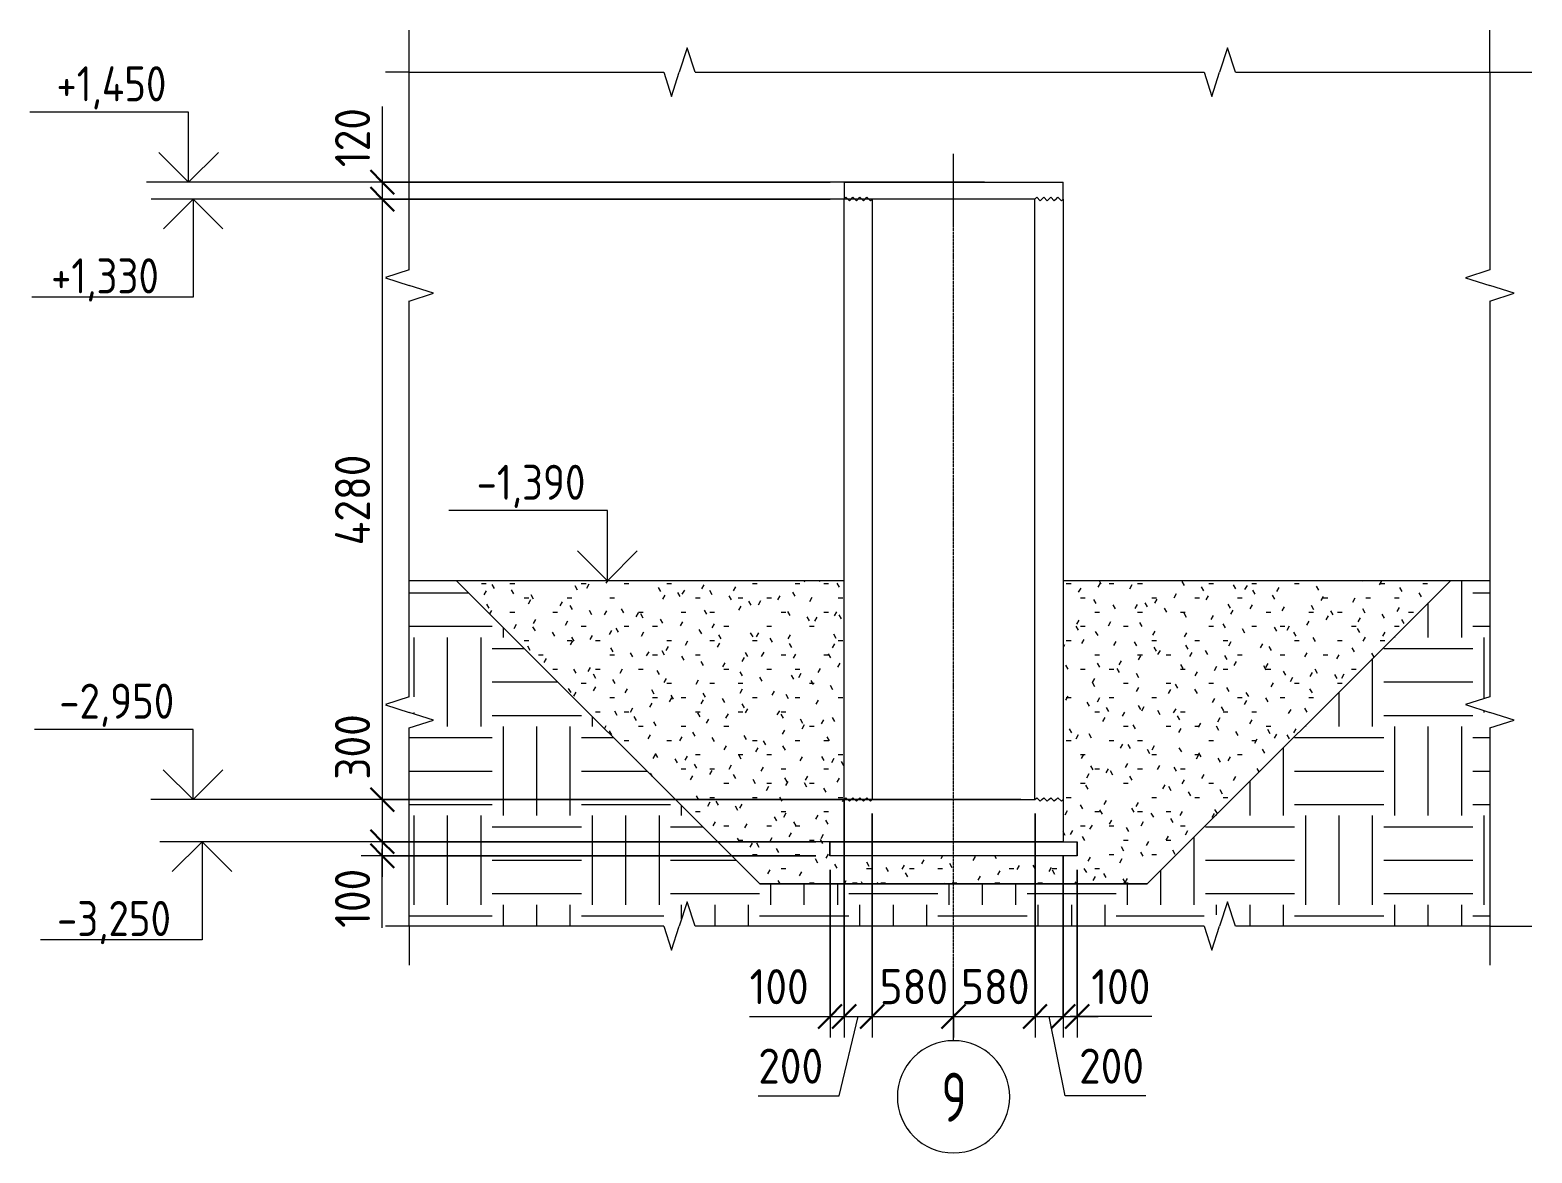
# Model space of a CAD drawing. Header units: millimetres. Extents: x 27196 to 80378, y -5588 to 34882.
# Drawn here: x 40064 to 50762, y -5468 to 2535 of the extents above; entities that cross this region are included whole.
import ezdxf

# ---------------------------------------------------------------- set-up
doc = ezdxf.new("R2010")
doc.units = ezdxf.units.MM
doc.linetypes.add('02 Штрихпунктирная _20 мм_', pattern=[25, 20, -2.5, 0, -2.5])
for name, color, linetype, lineweight in [('AA_Dim', 7, 'Continuous', 9), ('AA_Dim-100', 7, 'Continuous', 9), ('AA_Linii', 7, 'Continuous', 9), ('AA_Oformlenie', 7, 'Continuous', 9), ('AA_Vinoska', 7, 'Continuous', 9), ('AA_Visotnaya otmetka', 7, 'Continuous', 9), ('AF_Perekritie_Опалубка', 253, 'Continuous', 18), ('AF_Pokritie', 7, 'Continuous', 9), ('AF_Stena_Опалубка', 253, 'Continuous', 18), ('KR_Fundament', 7, 'Continuous', 18), ('Оси', 7, 'Continuous', 9)]:
    doc.layers.add(name, color=color, linetype=linetype, lineweight=lineweight)
doc.styles.add('ISOCPEUR', font='isocpeur.ttf', dxfattribs={"width": 0.7, "height": 350})
doc.styles.add('ISOCPEUR_1', font='isocpeur.ttf', dxfattribs={"width": 0.9, "height": 250})
doc.styles.add('ISOCPEUR_3', font='isocpeur.ttf', dxfattribs={"width": 0.85, "height": 250})
doc.dimstyles.new('00_Точн_3_знака__прозр_', dxfattribs={"dimscale": 304.8, "dimtxt": 248.995294, "dimasz": 0.557743, "dimexe": 0.492126, "dimexo": 0.328084, "dimgap": 0.032808, "dimtad": 1, "dimdec": 3, "dimrnd": 0.001, "dimdsep": 46, "dimtxsty": 'ISOCPEUR_1', "dimblk1": 'OBLIQUE', "dimblk2": 'OBLIQUE', "dimsah": 1, "dimcen": 0.09, "dimdle": 0.492126, "dimazin": 0, "dimtfac": 1, "dimtdec": 4, "dimtix": 1, "dimtmove": 1, "dimatfit": 3, "dimfxl": 1, "dimtvp": 1, "dimtolj": 1, "dimtzin": 0, "dimlwd": 18, "dimlwe": 18, "dimarcsym": 2})
doc.dimstyles.new('00_Точн_3_знака__прозр__1', dxfattribs={"dimscale": 304.8, "dimtxt": 248.995294, "dimasz": 0.557743, "dimexe": 0.492126, "dimexo": 0.328084, "dimgap": 0.032808, "dimtad": 1, "dimdec": 3, "dimrnd": 0.001, "dimdsep": 46, "dimtxsty": 'ISOCPEUR_1', "dimblk1": 'OBLIQUE', "dimblk2": 'OBLIQUE', "dimsah": 1, "dimcen": 0.09, "dimdle": 0.492126, "dimazin": 0, "dimtfac": 1, "dimtdec": 4, "dimtix": 1, "dimtmove": 0, "dimatfit": 3, "dimfxl": 1, "dimtvp": 1, "dimtolj": 1, "dimtzin": 0, "dimlwd": 18, "dimlwe": 18, "dimarcsym": 2})

# ---------------------------------------------------------------- blocks, each defined once
blk = doc.blocks.new('Последовательность узлов - 3мм масшт20 маскировка-904226-1-1 Опалубка')
at = {"layer": 'AA_Oformlenie'}
for p, q in [((32585, 1330), (32598, 1343)), ((32623, 1318), (32598, 1343)), ((32635, 1330), (32623, 1318)), ((32635, 1330), (32648, 1343)), ((32673, 1318), (32648, 1343)), ((32685, 1330), (32673, 1318)), ((32685, 1330), (32698, 1343)), ((32723, 1318), (32698, 1343)), ((32735, 1330), (32723, 1318)), ((32735, 1330), (32748, 1343)), ((32773, 1318), (32748, 1343)), ((32785, 1330), (32773, 1318))]:
    blk.add_line(p, q, dxfattribs=at)
blk = doc.blocks.new('011_Прямоугольник обрыва _ЭлУзла_ - 011_Прямоугольник обрыва _ЭлУзла_-4150261-1-1 Опалубка')
at = {"layer": 'AA_Oformlenie'}
for p, q in [((28127, 826), (28127, 2235)), ((28127, 2235), (29942, 2235)), ((30164, 2235), (33791, 2235)), ((34013, 2235), (35825, 2235)), ((35825, 2235), (35825, 826)), ((28127, -2217), (28127, 604)), ((35825, 604), (35825, -2217)), ((28127, -3851), (28127, -2439)), ((35825, -2439), (35825, -3851)), ((29942, -3851), (28127, -3851)), ((33791, -3851), (30164, -3851)), ((35825, -3851), (34013, -3851))]:
    blk.add_line(p, q, dxfattribs=at)
blk = doc.blocks.new('Ось сетки - d_4мм-2765513-1-1 Опалубка')
at = {"layer": 'Оси'}
for start, end in [(0, 180), (0, 180), (180, 360), (180, 360)]:
    blk.add_arc((32005, -5068), 400, start, end, dxfattribs=at)
blk = doc.blocks.new('Высотные отметки - Стрелка вверх-400292-1-1 Опалубка')
at = {"layer": 'AA_Vinoska'}
for p, q in [((29540, -890), (28410, -890)), ((29540, -1390), (29540, -890)), ((29540, -1390), (29328, -1178)), ((29540, -1390), (29752, -1178)), ((29840, -1390), (29240, -1390))]:
    blk.add_line(p, q, dxfattribs=at)
blk = doc.blocks.new('DIMBLOCK14-1-1 Опалубка')
at = {"layer": 'AA_Dim-100', "lineweight": 18}
for p, q in [((42573, 1989), (42573, 1458)), ((42573, 1600), (42573, 1330)), ((45762, 1450), (42423, 1450)), ((42573, 1458), (42573, 1390)), ((42573, 1450), (45762, 1450)), ((45762, 1330), (42423, 1330)), ((42573, 1330), (45762, 1330))]:
    blk.add_line(p, q, dxfattribs=at)
at = {"layer": 'AA_Dim-100', "lineweight": 30}
for p, q in [((42573, 1450), (42488, 1535)), ((42573, 1330), (42488, 1415)), ((42573, 1450), (42658, 1365)), ((42573, 1330), (42658, 1245))]:
    blk.add_line(p, q, dxfattribs=at)
at = {"layer": 'AA_Dim-100', "color": 0, "lineweight": 18, "insert": (42236, 1558), "char_height": 250, "width": 517.14, "attachment_point": 1, "rotation": 90, "line_spacing_factor": 1.149209, "style": 'ISOCPEUR_1'}
blk.add_mtext('120', dxfattribs=at)
blk = doc.blocks.new('_Oblique')
at = {"color": 0, "linetype": 'ByBlock', "lineweight": -2}
blk.add_line((-0.5, -0.5), (0.5, 0.5), dxfattribs=at)
blk = doc.blocks.new('DIMBLOCK15-1-1 Опалубка')
at = {"layer": 'AA_Dim-100', "lineweight": 30}
for p, q in [((42573, 1330), (42488, 1415)), ((42573, 1330), (42658, 1245)), ((42573, -2950), (42488, -2865)), ((42573, -2950), (42658, -3035))]:
    blk.add_line(p, q, dxfattribs=at)
at = {"layer": 'AA_Dim-100', "lineweight": 18}
for p, q in [((45762, 1330), (42423, 1330)), ((42573, 1330), (42573, -2950)), ((42573, 1330), (45762, 1330)), ((47122, -2950), (42423, -2950)), ((42573, -2950), (47122, -2950))]:
    blk.add_line(p, q, dxfattribs=at)
at = {"layer": 'AA_Dim-100', "color": 0, "lineweight": 18, "insert": (42236, -1138), "char_height": 250, "width": 787.21, "attachment_point": 1, "rotation": 90, "line_spacing_factor": 1.149209, "style": 'ISOCPEUR_1'}
blk.add_mtext('4280', dxfattribs=at)
blk = doc.blocks.new('DIMBLOCK16-1-1 Опалубка')
at = {"layer": 'AA_Dim-100', "lineweight": 18}
for p, q in [((42573, -2334), (42573, -2908)), ((47122, -2950), (42423, -2950)), ((42573, -2908), (42573, -3100)), ((42573, -2950), (42573, -3250)), ((42573, -2950), (47122, -2950)), ((45662, -3250), (42423, -3250)), ((42573, -3250), (45662, -3250))]:
    blk.add_line(p, q, dxfattribs=at)
at = {"layer": 'AA_Dim-100', "lineweight": 30}
for p, q in [((42573, -2950), (42488, -2865)), ((42573, -2950), (42658, -3035)), ((42573, -3250), (42488, -3165)), ((42573, -3250), (42658, -3335))]:
    blk.add_line(p, q, dxfattribs=at)
at = {"layer": 'AA_Dim-100', "color": 0, "lineweight": 18, "insert": (42236, -2808), "char_height": 250, "width": 568.86, "attachment_point": 1, "rotation": 90, "line_spacing_factor": 1.149209, "style": 'ISOCPEUR_1'}
blk.add_mtext('300', dxfattribs=at)
blk = doc.blocks.new('DIMBLOCK17-1-1 Опалубка')
at = {"layer": 'AA_Dim-100', "lineweight": 30}
for p, q in [((42573, -3250), (42488, -3165)), ((42573, -3350), (42488, -3265)), ((42573, -3250), (42658, -3335)), ((42573, -3350), (42658, -3435))]:
    blk.add_line(p, q, dxfattribs=at)
at = {"layer": 'AA_Dim-100', "lineweight": 18}
for p, q in [((45662, -3250), (42423, -3250)), ((42573, -3250), (42573, -3500)), ((42573, -3250), (45662, -3250)), ((42573, -3333), (42573, -3300)), ((45662, -3350), (42423, -3350)), ((42573, -3864), (42573, -3333)), ((42573, -3350), (45662, -3350))]:
    blk.add_line(p, q, dxfattribs=at)
at = {"layer": 'AA_Dim-100', "color": 0, "lineweight": 18, "insert": (42236, -3864), "char_height": 250, "width": 517.14, "attachment_point": 1, "rotation": 90, "line_spacing_factor": 1.149209, "style": 'ISOCPEUR_1'}
blk.add_mtext('100', dxfattribs=at)
blk = doc.blocks.new('DIMBLOCK18-1-1 Опалубка')
at = {"layer": 'AA_Dim-100', "lineweight": 18}
for p, q in [((45862, -3050), (45862, -4645)), ((45862, -4495), (45862, -3050)), ((45762, -3450), (45762, -4645)), ((45762, -4495), (45762, -3450)), ((45189, -4495), (45720, -4495)), ((45612, -4495), (45862, -4495)), ((45720, -4495), (45812, -4495))]:
    blk.add_line(p, q, dxfattribs=at)
at = {"layer": 'AA_Dim-100', "lineweight": 30}
for p, q in [((45762, -4495), (45847, -4410)), ((45862, -4495), (45947, -4410)), ((45762, -4495), (45677, -4580)), ((45862, -4495), (45777, -4580))]:
    blk.add_line(p, q, dxfattribs=at)
at = {"layer": 'AA_Dim-100', "color": 0, "lineweight": 18, "insert": (45189, -4158), "char_height": 250, "width": 517.14, "attachment_point": 1, "line_spacing_factor": 1.149209, "style": 'ISOCPEUR_1'}
blk.add_mtext('100', dxfattribs=at)
blk = doc.blocks.new('DIMBLOCK19-1-1 Опалубка')
at = {"layer": 'AA_Dim-100', "lineweight": 18}
for p, q in [((45862, -3050), (45862, -4645)), ((45862, -4495), (45862, -3050)), ((46062, -3050), (46062, -4645)), ((46062, -4495), (46062, -3050)), ((45826, -5061), (45962, -4495)), ((45862, -4495), (46062, -4495)), ((45251, -5061), (45826, -5061))]:
    blk.add_line(p, q, dxfattribs=at)
at = {"layer": 'AA_Dim-100', "lineweight": 30}
for p, q in [((45862, -4495), (45947, -4410)), ((46062, -4495), (46147, -4410)), ((45862, -4495), (45777, -4580)), ((46062, -4495), (45977, -4580))]:
    blk.add_line(p, q, dxfattribs=at)
at = {"layer": 'AA_Dim-100', "color": 0, "lineweight": 18, "insert": (45251, -4724), "char_height": 250, "width": 568.86, "attachment_point": 1, "line_spacing_factor": 1.149209, "style": 'ISOCPEUR_1'}
blk.add_mtext('200', dxfattribs=at)
blk = doc.blocks.new('DIMBLOCK20-1-1 Опалубка')
at = {"layer": 'AA_Dim-100', "lineweight": 18}
for p, q in [((46062, -3050), (46062, -4645)), ((46062, -4495), (46062, -3050)), ((46642, -4474), (46642, -4645)), ((46642, -4495), (46642, -4474)), ((46062, -4495), (46642, -4495))]:
    blk.add_line(p, q, dxfattribs=at)
at = {"layer": 'AA_Dim-100', "lineweight": 30}
for p, q in [((46062, -4495), (46147, -4410)), ((46642, -4495), (46727, -4410)), ((46062, -4495), (45977, -4580)), ((46642, -4495), (46557, -4580))]:
    blk.add_line(p, q, dxfattribs=at)
at = {"layer": 'AA_Dim-100', "color": 0, "lineweight": 18, "insert": (46115, -4158), "char_height": 250, "width": 568.86, "attachment_point": 1, "line_spacing_factor": 1.149209, "style": 'ISOCPEUR_1'}
blk.add_mtext('580', dxfattribs=at)
blk = doc.blocks.new('DIMBLOCK21-1-1 Опалубка')
at = {"layer": 'AA_Dim-100', "lineweight": 18}
for p, q in [((47222, -3050), (47222, -4645)), ((47222, -4495), (47222, -3050)), ((46642, -4474), (46642, -4645)), ((46642, -4495), (46642, -4474)), ((46642, -4495), (47222, -4495))]:
    blk.add_line(p, q, dxfattribs=at)
at = {"layer": 'AA_Dim-100', "lineweight": 30}
for p, q in [((46642, -4495), (46727, -4410)), ((47222, -4495), (47307, -4410)), ((46642, -4495), (46557, -4580)), ((47222, -4495), (47137, -4580))]:
    blk.add_line(p, q, dxfattribs=at)
at = {"layer": 'AA_Dim-100', "color": 0, "lineweight": 18, "insert": (46695, -4158), "char_height": 250, "width": 568.86, "attachment_point": 1, "line_spacing_factor": 1.149209, "style": 'ISOCPEUR_1'}
blk.add_mtext('580', dxfattribs=at)
blk = doc.blocks.new('DIMBLOCK22-1-1 Опалубка')
at = {"layer": 'AA_Dim-100', "lineweight": 18}
for p, q in [((47222, -3050), (47222, -4645)), ((47222, -4495), (47222, -3050)), ((47422, -3350), (47422, -4645)), ((47422, -4495), (47422, -3350)), ((47222, -4495), (47422, -4495)), ((47436, -5061), (47322, -4495)), ((48011, -5061), (47436, -5061))]:
    blk.add_line(p, q, dxfattribs=at)
at = {"layer": 'AA_Dim-100', "lineweight": 30}
for p, q in [((47222, -4495), (47307, -4410)), ((47422, -4495), (47507, -4410)), ((47222, -4495), (47137, -4580)), ((47422, -4495), (47337, -4580))]:
    blk.add_line(p, q, dxfattribs=at)
at = {"layer": 'AA_Dim-100', "color": 0, "lineweight": 18, "insert": (47536, -4724), "char_height": 250, "width": 568.86, "attachment_point": 1, "line_spacing_factor": 1.149209, "style": 'ISOCPEUR_1'}
blk.add_mtext('200', dxfattribs=at)
blk = doc.blocks.new('DIMBLOCK23-1-1 Опалубка')
at = {"layer": 'AA_Dim-100', "lineweight": 18}
for p, q in [((47422, -3350), (47422, -4645)), ((47422, -4495), (47422, -3350)), ((47522, -3450), (47522, -4645)), ((47522, -4495), (47522, -3450)), ((47422, -4495), (47672, -4495)), ((47523, -4495), (47472, -4495)), ((48054, -4495), (47523, -4495))]:
    blk.add_line(p, q, dxfattribs=at)
at = {"layer": 'AA_Dim-100', "lineweight": 30}
for p, q in [((47422, -4495), (47507, -4410)), ((47522, -4495), (47607, -4410)), ((47422, -4495), (47337, -4580)), ((47522, -4495), (47437, -4580))]:
    blk.add_line(p, q, dxfattribs=at)
at = {"layer": 'AA_Dim-100', "color": 0, "lineweight": 18, "insert": (47623, -4158), "char_height": 250, "width": 517.14, "attachment_point": 1, "line_spacing_factor": 1.149209, "style": 'ISOCPEUR_1'}
blk.add_mtext('100', dxfattribs=at)
blk = doc.blocks.new('Высотные отметки - Стрелка вниз высокая-400290-1-1 Опалубка')
at = {"layer": 'AA_Vinoska'}
for p, q in [((26953, -3250), (26353, -3250)), ((26653, -3250), (26441, -3462)), ((26653, -3250), (26653, -3950)), ((26653, -3250), (26865, -3462)), ((26653, -3950), (25503, -3950))]:
    blk.add_line(p, q, dxfattribs=at)

msp = doc.modelspace()

# ---------------------------------------------------------------- hatches: boundary and pattern name
at = {"layer": 'AA_Oformlenie'}
h = msp.add_hatch(dxfattribs=at)
h.set_pattern_fill('FP_4', color=250, style=0, pattern_type=2)
h.set_pattern_definition([(0, (43990.26, 825), (635, 635), [635, -635]), (0, (43990.26, 1063.1), (635, 635), [635, -635]), (0, (43990.26, 1301.25), (635, 635), [635, -635]), (90, (44069.63, 1380.6), (-635, 635), [635, -635]), (90, (44307.76, 1380.6), (-635, 635), [635, -635]), (90, (44545.9, 1380.6), (-635, 635), [635, -635])])
h.paths.add_polyline_path([(44578.2973, -3850.7799), (44578.2973, -3770.4691), (44688.2973, -3770.4691), (44688.2973, -3850.7799), (44744.606, -3677.4797), (44800.9146, -3850.7799), (48427.1495, -3850.7799), (48427.1495, -3770.4691), (48537.1495, -3770.4691), (48537.1495, -3850.7799), (48593.4582, -3677.4797), (48649.7668, -3850.7799), (50461.5756, -3850.7799), (50461.5756, -2439.335), (50381.2647, -2439.335), (50381.2647, -2329.335), (50461.5756, -2329.335), (50288.2753, -2273.0263), (50461.5756, -2216.7176), (50461.5756, -1390), (50181.5756, -1390), (48021.5756, -3550), (45261.5756, -3550), (43101.5756, -1390), (42763.8712, -1390), (42763.8712, -2216.7176), (42842.3766, -2216.7176), (42842.3766, -2329.335), (42763.8712, -2329.335), (42937.0763, -2384.335), (42763.8712, -2439.335), (42763.8712, -3850.7799), (43556.1663, -3850.7799)])
h = msp.add_hatch(dxfattribs=at)
h.set_pattern_fill('FP_3', color=250, style=0, pattern_type=2)
h.set_pattern_definition([(0, (43990.26, 825), (406.4, 101.6), [33.528, -271.272, 33.528, -271.272, -1625.6]), (0, (43990.26, 825), (406.4, 101.6), [-609.6, 33.528, -576.072, 33.528, -271.272, -711.2]), (0, (43990.26, 825), (406.4, 101.6), [-1524, 33.528, -169.672, 33.528, -474.472]), (120, (44142.66, 875.8), (-291.1882, 301.1527), [33.528, -271.272, 33.528, -271.272, -1625.6]), (120, (44142.66, 875.8), (-291.1882, 301.1527), [-609.6, 33.528, -576.072, 33.528, -271.272, -711.2]), (120, (44142.66, 875.8), (-291.1882, 301.1527), [-1524, 33.528, -169.672, 33.528, -474.472]), (240, (44193.46, 1079), (-115.2118, -402.7527), [33.528, -271.272, 33.528, -271.272, -1625.6]), (240, (44193.46, 1079), (-115.2118, -402.7527), [-609.6, 33.528, -576.072, 33.528, -271.272, -711.2]), (240, (44193.46, 1079), (-115.2118, -402.7527), [-1524, 33.528, -169.672, 33.528, -474.472])])
h.paths.add_polyline_path([(48021.5756, -3550), (50181.5756, -1390), (47421.5756, -1390), (47421.5756, -3250), (47521.5756, -3250), (47521.5756, -3350), (45761.5756, -3350), (45761.5756, -3250), (45861.5756, -3250), (45861.5756, -1390), (43101.5756, -1390), (45261.5756, -3550), (46756.0224, -3550)])

# ---------------------------------------------------------------- linework, layer by layer
at = {"layer": 'AA_Linii'}
for p, q in [((43101.5756, -1390), (42763.8712, -1390)), ((45861.5756, -1390), (43101.5756, -1390)), ((43101.5756, -1390), (45261.5756, -3550)), ((45261.5756, -3550), (43101.5756, -1390)), ((45861.5756, -3250), (45861.5756, -1390)), ((50181.5756, -1390), (47421.5756, -1390)), ((47421.5756, -1390), (47421.5756, -3250)), ((48021.5756, -3550), (50181.5756, -1390)), ((50181.5756, -1390), (48021.5756, -3550)), ((50461.5756, -1390), (50181.5756, -1390)), ((45761.5756, -3350), (45761.5756, -3250)), ((45761.5756, -3250), (45861.5756, -3250)), ((47421.5756, -3250), (47521.5756, -3250)), ((47521.5756, -3250), (47521.5756, -3350)), ((47521.5756, -3350), (45761.5756, -3350)), ((45261.5756, -3550), (48021.5756, -3550)), ((48021.5756, -3550), (45261.5756, -3550))]:
    msp.add_line(p, q, dxfattribs=at)
at = {"layer": 'AA_Vinoska'}
for p, q in [((42763.8712, 2235), (42763.8712, 2535)), ((50461.5756, 2235), (50461.5756, 2535)), ((44744.606, 2408.3003), (44688.2973, 2235)), ((44800.9146, 2235), (44744.606, 2408.3003)), ((48593.4582, 2408.3003), (48537.1495, 2235)), ((48649.7668, 2235), (48593.4582, 2408.3003)), ((42763.8712, 2235), (42595.9017, 2235)), ((44578.2973, 2235), (44633.2973, 2061.7949)), ((44633.2973, 2061.7949), (44688.2973, 2235)), ((48427.1495, 2235), (48482.1495, 2061.7949)), ((48482.1495, 2061.7949), (48537.1495, 2235)), ((50461.5756, 2235), (50761.5756, 2235)), ((42763.8712, 826.1724), (42595.9017, 771.5958)), ((42595.9017, 768.1316), (42763.8712, 713.555)), ((50461.5756, 826.1724), (50288.2753, 769.8637)), ((50288.2753, 769.8637), (50461.5756, 713.555)), ((42937.0763, 658.555), (42763.8712, 713.555)), ((42763.8712, 603.555), (42937.0763, 658.555)), ((50634.7807, 658.555), (50461.5756, 713.555)), ((50461.5756, 603.555), (50634.7807, 658.555)), ((42763.8712, -2216.7176), (42595.9017, -2271.2942)), ((50461.5756, -2216.7176), (50288.2753, -2273.0263)), ((42595.9017, -2274.7584), (42763.8712, -2329.335)), ((42937.0763, -2384.335), (42763.8712, -2329.335)), ((50288.2753, -2273.0263), (50461.5756, -2329.335)), ((50634.7807, -2384.335), (50461.5756, -2329.335)), ((42763.8712, -2439.335), (42937.0763, -2384.335)), ((50461.5756, -2439.335), (50634.7807, -2384.335)), ((44744.606, -3677.4797), (44688.2973, -3850.7799)), ((44800.9146, -3850.7799), (44744.606, -3677.4797)), ((48593.4582, -3677.4797), (48537.1495, -3850.7799)), ((48649.7668, -3850.7799), (48593.4582, -3677.4797)), ((42763.8712, -3850.7799), (42595.9017, -3850.7799)), ((42763.8712, -3850.7799), (42763.8712, -4128.9927)), ((44578.2973, -3850.7799), (44633.2973, -4023.985)), ((44633.2973, -4023.985), (44688.2973, -3850.7799)), ((48427.1495, -3850.7799), (48482.1495, -4023.985)), ((48482.1495, -4023.985), (48537.1495, -3850.7799)), ((50461.5756, -3850.7799), (50761.5756, -3850.7799)), ((50461.5756, -3850.7799), (50461.5756, -4128.9927))]:
    msp.add_line(p, q, dxfattribs=at)
at = {"layer": 'AA_Visotnaya otmetka'}
for p, q in [((46862.6497, 1450), (41194.029, 1450)), ((46862.6497, 1450), (46862.6497, 1450)), ((46883.8013, 1330), (41225.7563, 1330)), ((46883.8013, 1330), (46883.8013, 1330)), ((44678.0237, -1390), (44176.8071, -1390)), ((44678.0237, -1390), (44678.0237, -1390)), ((46886.9343, -2950), (41225.1908, -2950)), ((46886.9343, -2950), (46886.9343, -2950)), ((46918.9216, -3250), (41289.1653, -3250)), ((46918.9216, -3250), (46918.9216, -3250))]:
    msp.add_line(p, q, dxfattribs=at)
at = {"layer": 'AF_Perekritie_Опалубка'}
for p, q in [((45861.5756, 1450), (47421.5756, 1450)), ((45861.5756, 1450), (45861.5756, 1330)), ((47421.5756, 1330), (47421.5756, 1450)), ((47221.5756, 1330), (46061.5756, 1330))]:
    msp.add_line(p, q, dxfattribs=at)
at = {"layer": 'AF_Pokritie', "lineweight": 18}
for p, q in [((45761.5756, -3250), (47521.5756, -3250)), ((45761.5756, -3250), (45761.5756, -3350)), ((47521.5756, -3350), (47521.5756, -3250)), ((47521.5756, -3350), (45761.5756, -3350))]:
    msp.add_line(p, q, dxfattribs=at)
at = {"layer": 'AF_Stena_Опалубка'}
for p, q in [((45861.5756, -2950), (45861.5756, 1330)), ((46061.5756, 1330), (46061.5756, -2950)), ((47221.5756, -2950), (47221.5756, 1330)), ((47421.5756, 1330), (47421.5756, -2950))]:
    msp.add_line(p, q, dxfattribs=at)
at = {"layer": 'KR_Fundament'}
for p, q in [((45861.5756, -2950), (45861.5756, -3250)), ((46061.5756, -2950), (47221.5756, -2950)), ((47421.5756, -2950), (47421.5756, -3250)), ((47421.5756, -3250), (45861.5756, -3250))]:
    msp.add_line(p, q, dxfattribs=at)
at = {"layer": 'Оси'}
for p, q in [((46641.5756, 1151.542), (46641.5756, 1651.542)), ((46641.5756, -4668.308), (46641.5756, -4168.308))]:
    msp.add_line(p, q, dxfattribs=at)
at = {"layer": 'Оси', "linetype": '02 Штрихпунктирная _20 мм_'}
msp.add_line((46641.5756, -4168.308), (46641.5756, 1151.542), dxfattribs=at)

# ---------------------------------------------------------------- block references
at = {"layer": 'AA_Oformlenie'}
for name, p in [('011_Прямоугольник обрыва _ЭлУзла_ - 011_Прямоугольник обрыва _ЭлУзла_-4150261-1-1 Опалубка', (14636.514, 0)), ('Последовательность узлов - 3мм масшт20 маскировка-904226-1-1 Опалубка', (13276.514, 0)), ('Последовательность узлов - 3мм масшт20 маскировка-904226-1-1 Опалубка', (14636.514, 0)), ('Последовательность узлов - 3мм масшт20 маскировка-904226-1-1 Опалубка', (13276.514, -4280)), ('Последовательность узлов - 3мм масшт20 маскировка-904226-1-1 Опалубка', (14636.514, -4280))]:
    msp.add_blockref(name, p, dxfattribs=at)
at = {"layer": 'AA_Vinoska'}
for name in ['Высотные отметки - Стрелка вверх-400292-1-1 Опалубка', 'Высотные отметки - Стрелка вниз высокая-400290-1-1 Опалубка']:
    msp.add_blockref(name, (14636.514, 0), dxfattribs=at)
at = {"layer": 'AA_Visotnaya otmetka'}
for name, p in [('Высотные отметки - Стрелка вверх-400292-1-1 Опалубка', (11653.7359, 2840)), ('Высотные отметки - Стрелка вниз высокая-400290-1-1 Опалубка', (14573.105, 4580)), ('Высотные отметки - Стрелка вверх-400292-1-1 Опалубка', (11684.8977, -1560))]:
    msp.add_blockref(name, p, dxfattribs=at)
at = {"layer": 'Оси'}
msp.add_blockref('Ось сетки - d_4мм-2765513-1-1 Опалубка', (14636.514, 0), dxfattribs=at)

# ---------------------------------------------------------------- texts
at = {"layer": 'AA_Visotnaya otmetka', "char_height": 250, "attachment_point": 1, "line_spacing_factor": 1.149209, "style": 'ISOCPEUR_3'}
for s, insert, width in [('+1,450', (40251.8871, 2276.6139), 941.140337), ('+1,330', (40213.5737, 907.7768), 917.23836), ('-1,390', (43244.6244, -563.3861), 917.23836), ('-2,950', (40271.845, -2123.3861), 968.03006), ('-3,250', (40255.8195, -3672.2232), 968.03006)]:
    msp.add_mtext(s, dxfattribs=dict(at, insert=insert, width=width))
at = {"layer": 'Оси', "insert": (46555.6949, -4895.9621), "char_height": 350, "width": 207.637062, "attachment_point": 1, "style": 'ISOCPEUR'}
msp.add_mtext('\\fISOCPEUR|b0|i0|c204|p34|;\\W.7;9', dxfattribs=at)

# ---------------------------------------------------------------- dimensions: what is measured, and where the dimension line sits
at = {"layer": 'AA_Dim', "lineweight": 18}
for base, p1, p2, override, picture, middle in [((42572.8801, 1330), (45861.5756, 1450), (45861.5756, 1330), {"dimpost": '<>', "dimfxl": 120}, 'DIMBLOCK14-1-1 Опалубка', (42402.9328, 1816.4782)), ((42572.8801, -3250), (47221.5756, -2950), (45761.5756, -3250), {"dimpost": '<>', "dimfxl": 1490.503271}, 'DIMBLOCK16-1-1 Опалубка', (42402.9328, -2524.0386)), ((42572.8801, -3350), (45761.5756, -3250), (45761.5756, -3350), {"dimpost": '<>', "dimfxl": 100}, 'DIMBLOCK17-1-1 Опалубка', (42402.9328, -3604.9645))]:
    dim = msp.add_linear_dim(base=base, p1=p1, p2=p2, angle=90, dimstyle='00_Точн_3_знака__прозр_', override=override, dxfattribs=at)
    dim.commit()
    dim.dimension.update_dxf_attribs({"geometry": picture, "text_midpoint": middle, "dimtype": 160, "text_rotation": 90})
dim = msp.add_linear_dim(base=(42572.8801, -2950), p1=(45861.5756, 1330), p2=(47221.5756, -2950), angle=90, dimstyle='00_Точн_3_знака__прозр__1', override={"dimpost": '<>', "dimfxl": 4490.879647}, dxfattribs=at)
dim.commit()
dim.dimension.update_dxf_attribs({"geometry": 'DIMBLOCK15-1-1 Опалубка', "text_midpoint": (42437.8801, -810)})
for base, p1, p2, override, picture, middle in [((45861.5756, -4494.616), (45761.5756, -3350), (45861.5756, -2950), {"dimpost": '<>', "dimfxl": 412.310563}, 'DIMBLOCK18-1-1 Опалубка', (45447.9693, -4324.6688)), ((46061.5756, -4494.616), (45861.5756, -2950), (46061.5756, -2950), {"dimpost": '<>', "dimfxl": 200}, 'DIMBLOCK19-1-1 Опалубка', (45535.9217, -4890.743)), ((47421.5756, -4494.616), (47221.5756, -2950), (47421.5756, -3250), {"dimpost": '<>', "dimfxl": 360.555128}, 'DIMBLOCK22-1-1 Опалубка', (47820.9099, -4890.743)), ((47521.5756, -4494.616), (47421.5756, -3250), (47521.5756, -3350), {"dimpost": '<>', "dimfxl": 141.421356}, 'DIMBLOCK23-1-1 Опалубка', (47881.2158, -4324.6688))]:
    dim = msp.add_linear_dim(base=base, p1=p1, p2=p2, dimstyle='00_Точн_3_знака__прозр_', override=override, dxfattribs=at)
    dim.commit()
    dim.dimension.update_dxf_attribs({"geometry": picture, "text_midpoint": middle, "dimtype": 160})
for base, p1, p2, picture, middle in [((46641.5756, -4494.616), (46061.5756, -2950), (46641.5756, -4374.4079), 'DIMBLOCK20-1-1 Опалубка', (46351.5756, -4359.616)), ((47221.5756, -4494.616), (46641.5756, -4374.4079), (47221.5756, -2950), 'DIMBLOCK21-1-1 Опалубка', (46931.5756, -4359.616))]:
    dim = msp.add_linear_dim(base=base, p1=p1, p2=p2, dimstyle='00_Точн_3_знака__прозр__1', override={"dimpost": '<>', "dimfxl": 1537.96549}, dxfattribs=at)
    dim.commit()
    dim.dimension.update_dxf_attribs({"geometry": picture, "text_midpoint": middle})

doc.saveas('drawing.dxf')
